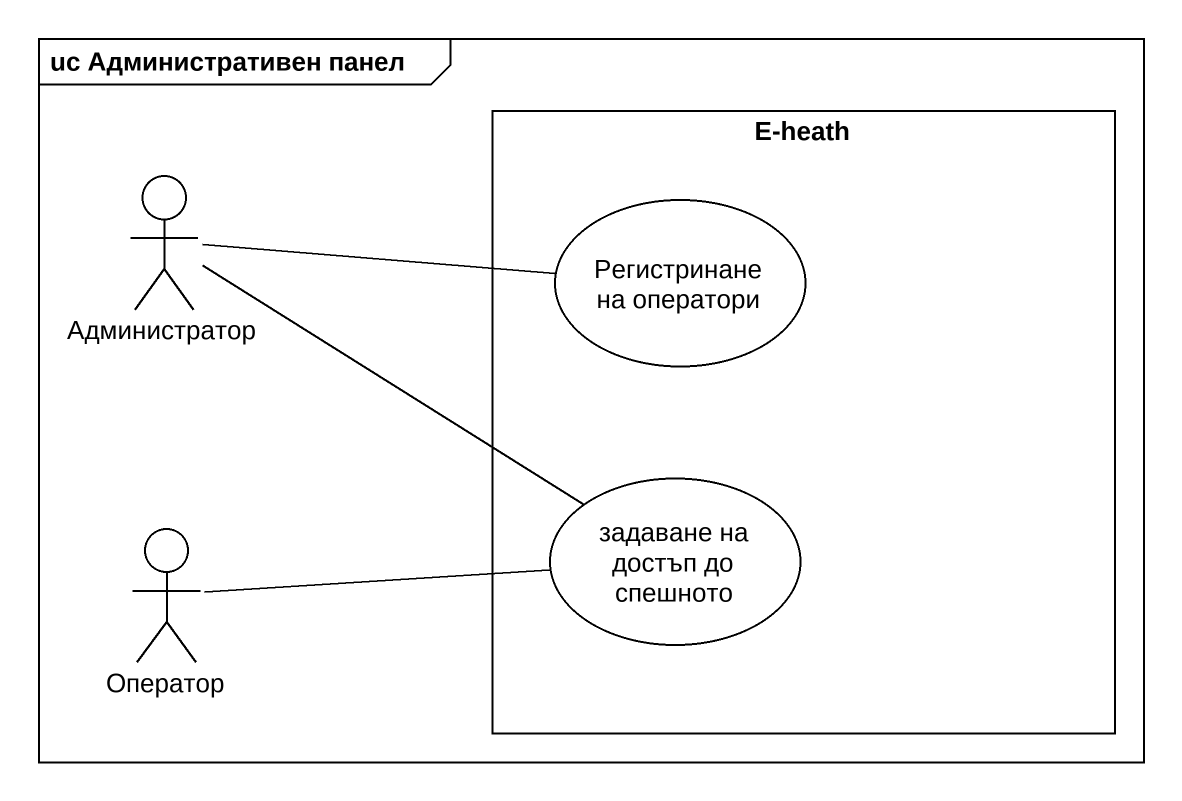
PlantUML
@startuml
mainframe uc Административен панел
rectangle "E-heath" as E_heath {
  usecase "Регистринане на оператори" as Регистринане_на_оператори
  usecase "задаване на достъп до спешното" as задаване_на_достъп_до
}
actor Администратор
actor Оператор
Администратор -right- Регистринане_на_оператори
Администратор -right- задаване_на_достъп_до
Оператор -right- задаване_на_достъп_до
@enduml
